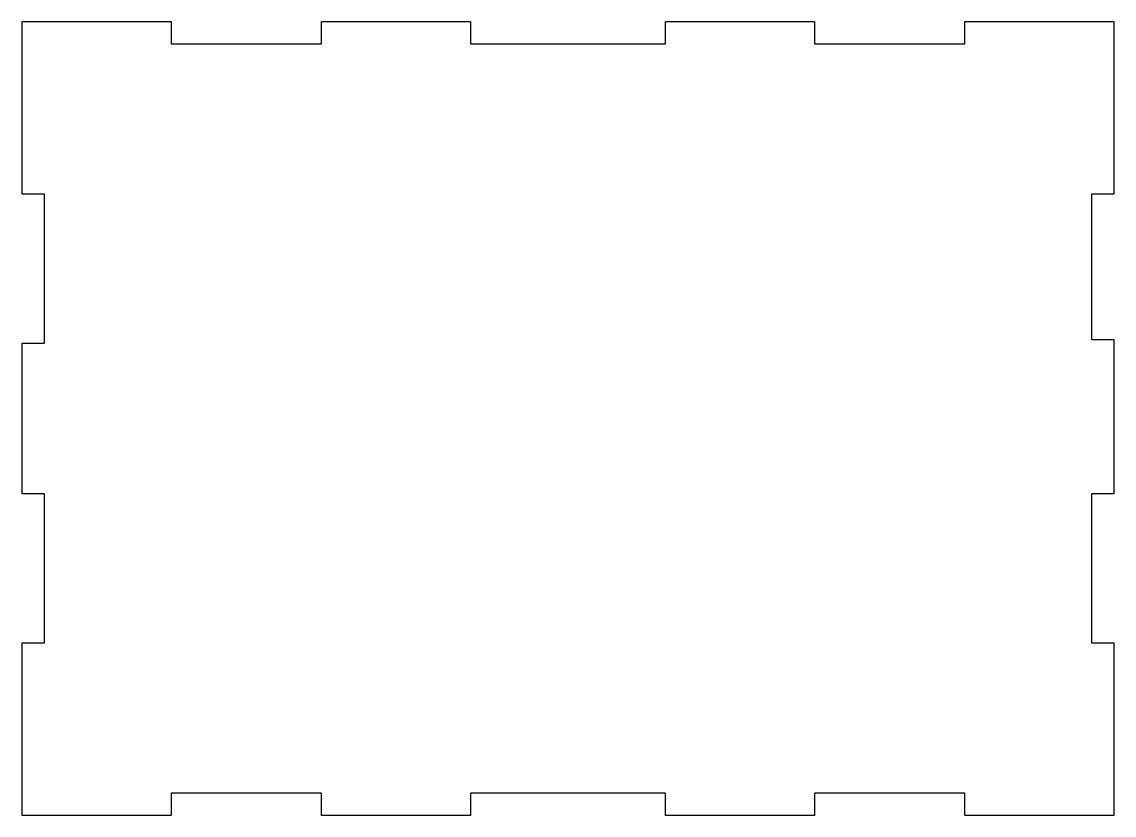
# Model space of a CAD drawing. Header units: millimetres. Extents: x -73 to 73, y -53 to 53.
import ezdxf

# ---------------------------------------------------------------- set-up
doc = ezdxf.new("R2010")
doc.units = ezdxf.units.MM

msp = doc.modelspace()

# ---------------------------------------------------------------- linework, layer by layer
msp.add_lwpolyline([(-73, -30), (-73, -53), (-53, -53), (-53, -50), (-33, -50), (-33, -53), (-13, -53), (-13, -50), (13, -50), (13, -53), (33, -53), (33, -50), (53, -50), (53, -53), (73, -53), (73, -30), (70, -30), (70, -10), (73, -10), (73, 10.5), (70, 10.5), (70, 30), (73, 30), (73, 53), (53, 53), (53, 50), (33, 50), (33, 53), (13, 53), (13, 50), (-13, 50), (-13, 53), (-33, 53), (-33, 50), (-53, 50), (-53, 53), (-73, 53), (-73, 30), (-70, 30), (-70, 10), (-73, 10), (-73, -10), (-70, -10), (-70, -30)], close=True)

doc.saveas('drawing.dxf')
